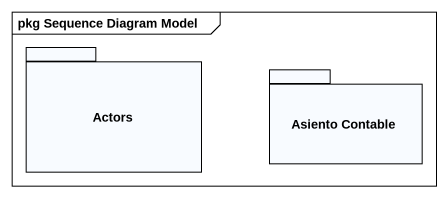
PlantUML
@startuml
mainframe pkg Sequence Diagram Model
package Actors {
}
package "Asiento Contable" as Asiento_Contable {
}
@enduml
